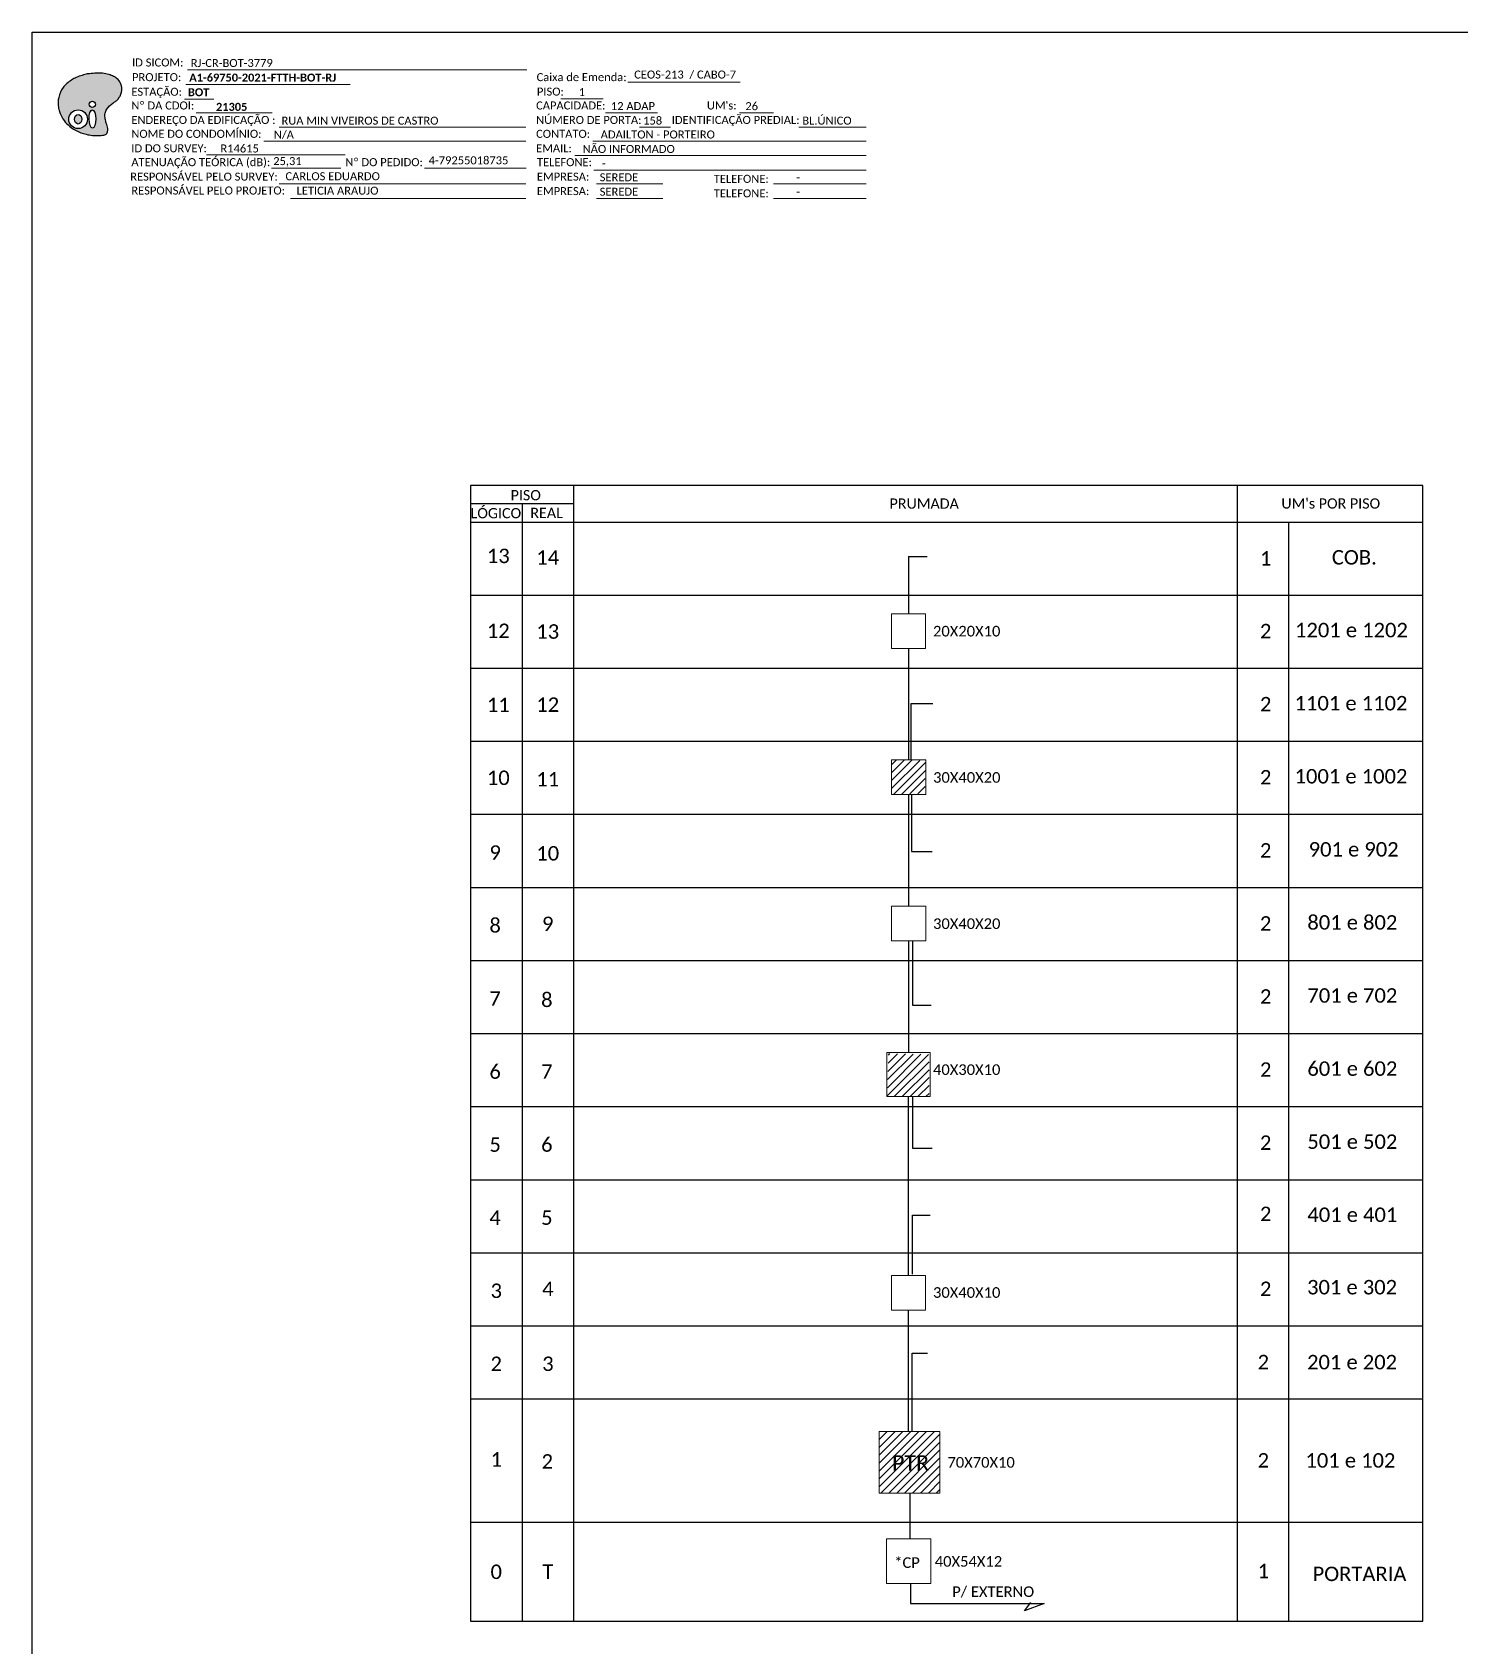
# Model space of a CAD drawing. Extents: x -4 to 837, y 1 to 595.
# Drawn here: x -3.8 to 316.3, y 233.4 to 595.3 of the extents above; entities that cross this region are included whole.
import ezdxf
from ezdxf.enums import TextEntityAlignment as Align

# ---------------------------------------------------------------- set-up
doc = ezdxf.new("R2010")
doc.units = 0
doc.styles.add('WMF-Calibri0', font='calibri.ttf')
doc.styles.add('WMF-Calibri1', font='calibrib.ttf')

# ---------------------------------------------------------------- blocks, each defined once
blk = doc.blocks.new('OI')
h = blk.add_hatch(color=40)
edge = h.paths.add_edge_path()
edge.add_spline(control_points=[(4.35, -0.67), (3.92, -0.99), (3.26, -1.5), (2.81, -2.59), (2.9, -3.5), (3.06, -4.27), (3.31, -4.85), (3.37, -5.39), (3.4, -5.88), (3.2, -6.4), (2.54, -6.61), (1.65, -6.63), (0.55, -6.67), (-0.56, -6.42), (-1.61, -6.14), (-2.77, -5.61), (-3.92, -4.77), (-4.89, -3.7), (-5.34, -2.65), (-5.6, -1.94), (-5.85, -0.96), (-5.71, 0.47), (-5.1, 2.02), (-4.14, 3.02), (-3.3, 3.61), (-2.37, 4.16), (-1.36, 4.44), (-0.56, 4.7), (0.79, 4.85), (2.24, 4.97), (3.79, 4.57), (4.67, 4.21), (5.44, 3.65), (5.76, 2.99), (6.03, 2.21), (6.01, 1.46), (5.72, 0.64), (5.31, 0.08), (4.88, -0.38), (4.51, -0.55), (4.35, -0.67)], knot_values=[0, 0, 0, 0, 1.60434, 2.417191, 3.427595, 4.282808, 4.776746, 5.304182, 5.888771, 6.258406, 6.858137, 7.79129, 8.986195, 10.124242, 11.187857, 12.242908, 13.953784, 15.414161, 16.515391, 17.349188, 17.675853, 19.552021, 21.515531, 22.568638, 23.63245, 24.621084, 25.782718, 26.745347, 27.142653, 29.870543, 31.004649, 31.921532, 32.709589, 33.801391, 34.042471, 35.192333, 35.971461, 36.628871, 37.254359, 37.836911, 37.836911, 37.836911, 37.836911], degree=3, periodic=0)
h.paths.add_polyline_path([(1.13, -0.87, -1), (-0.04, -0.87, -1)], flags=16)
edge = h.paths.add_edge_path(flags=16)
edge.add_ellipse((0.56, -3.59), major_axis=(-0.02, 1.71), ratio=0.361305, start_angle=0, end_angle=360)
h.paths.add_polyline_path([(-0.36, -3.62, -1), (-3.8, -3.62, -1)], flags=16)
edge = h.paths.add_edge_path(flags=0)
edge.add_ellipse((-2.08, -3.62), major_axis=(0, 0.885), ratio=0.758294, start_angle=0, end_angle=360)
at = {"color": 40}
for centre, radius in [((-2.08, -3.62), 1.72), ((0.54, -0.87), 0.587)]:
    blk.add_circle(centre, radius, dxfattribs=at)
blk.add_ellipse((-2.08, -3.62), major_axis=(0, 0.885), ratio=0.758294, start_param=-3.141592653589792, end_param=3.141592653589792, dxfattribs=at)
blk.add_ellipse((0.56, -3.59), major_axis=(-0.02, 1.71), ratio=0.361305, dxfattribs=at)
at = {"color": 40, "start_tangent": (-0.800898, -0.598801), "end_tangent": (-0.800898, -0.598801)}
blk.add_spline([(4.35, -0.67), (3.2, -1.78), (2.9, -2.54), (2.92, -3.55), (3.12, -4.38), (3.28, -4.85), (3.37, -5.37), (3.35, -5.95), (3.2, -6.29), (2.66, -6.55), (1.73, -6.63), (0.54, -6.62), (-0.58, -6.41), (-1.6, -6.11), (-2.56, -5.67), (-3.95, -4.67), (-4.89, -3.56), (-5.37, -2.56), (-5.64, -1.78), (-5.72, -1.46), (-5.63, 0.42), (-4.84, 2.22), (-4.13, 2.99), (-3.27, 3.62), (-2.4, 4.09), (-1.3, 4.47), (-0.37, 4.72), (0.02, 4.77), (2.75, 4.8), (3.85, 4.53), (4.69, 4.16), (5.31, 3.68), (5.85, 2.73), (5.93, 2.5), (5.94, 1.35), (5.67, 0.62), (5.29, 0.08), (4.84, -0.36), (4.35, -0.67)], degree=3, dxfattribs=at)

msp = doc.modelspace()

# ---------------------------------------------------------------- hatches: boundary and pattern name
h = msp.add_hatch()
h.set_pattern_fill('ANSI31', color=1, scale=10, style=0)
h.set_pattern_definition([(45, (-427.6683, 35.8471), (-0.8838835, 0.8838835), [])])
h.paths.add_polyline_path([(196.21, 432.15), (188.66, 432.19), (188.56, 424.57), (196.08, 424.67)])
h.paths.add_polyline_path([(195.83, 424.16), (195.83, 424.16), (195.83, 429.31), (195.83, 429.31)], flags=24)
h = msp.add_hatch()
h.set_pattern_fill('ANSI31', color=1, scale=10, style=0)
h.set_pattern_definition([(45, (-457.8024, -17.5247), (-0.8838835, 0.8838835), [])])
h.paths.add_polyline_path([(156.27, 370.79), (165.7, 370.79), (165.7, 375.94), (156.27, 375.94)], flags=9)
h = msp.add_hatch()
h.set_pattern_fill('ANSI31', color=1, scale=10, style=0)
h.set_pattern_definition([(45, (-428.2134, -30.7592), (-0.8838835, 0.8838835), [])])
h.paths.add_polyline_path([(196.98, 366.28), (187.89, 366.48), (187.58, 356.83), (196.98, 356.83)])
h.paths.add_polyline_path([(195.29, 357.56), (195.29, 357.56), (195.29, 362.71), (195.29, 362.71)], flags=24)
h = msp.add_hatch()
h.set_pattern_fill('ANSI31', color=1, scale=10, style=0)
h.set_pattern_definition([(45, (-425.7919, -115.9475), (-0.8838835, 0.8838835), [])])
h.paths.add_polyline_path([(199.4, 281.77), (185.83, 281.77), (185.83, 268.02), (199.4, 268.02)])
h.paths.add_polyline_path([(188.28, 272.37), (197.71, 272.37), (197.71, 277.52), (188.28, 277.52)], flags=24)

# ---------------------------------------------------------------- linework, layer by layer
msp.add_lwpolyline([(-3.83, 595.26), (837.17, 595.26), (837.17, 1.26), (-3.83, 1.26)], close=True)
at = {"color": 7, "lineweight": 0}
for points in [[(30.9, 586.85), (106.88, 586.85)], [(30.52, 583.57), (67.31, 583.57)], [(129.55, 584.06), (154.69, 584.06)], [(30.23, 580.29), (36.78, 580.29)], [(114.51, 580.33), (123.99, 580.33)], [(32.89, 577.22), (49.86, 577.22)], [(124.56, 577.22), (136.18, 577.22)], [(154.5, 577.22), (162.17, 577.22)], [(51.46, 573.98), (106.71, 573.98)], [(132.14, 573.98), (139.09, 573.98)], [(167.84, 573.98), (182.87, 573.98)], [(48.05, 570.87), (106.71, 570.87)], [(121.68, 570.87), (182.9, 570.87)], [(35.21, 567.81), (66.25, 567.81)], [(49.74, 564.84), (65.25, 564.84)], [(83.97, 564.84), (106.74, 564.84)], [(117.64, 567.63), (182.9, 567.63)], [(51.46, 561.28), (106.71, 561.28)], [(121.92, 564.4), (182.9, 564.4)], [(122.53, 561.28), (137.33, 561.28)], [(162.13, 561.28), (182.9, 561.28)], [(53.95, 558.05), (106.71, 558.05)], [(122.53, 558.05), (137.33, 558.05)], [(162.13, 558.05), (182.9, 558.05)]]:
    msp.add_lwpolyline(points, dxfattribs=at)
at = {"color": 0}
for points in [[(307.58, 493.72), (94.27, 493.72)], [(117.42, 489.6), (94.27, 489.6)]]:
    msp.add_lwpolyline(points, dxfattribs=at)
for points in [[(94.27, 493.72), (94.27, 239.31), (307.58, 239.31), (307.58, 493.72)], [(117.42, 239.31), (117.42, 493.72)], [(265.99, 493.72), (265.99, 239.31)], [(105.84, 489.6), (105.84, 239.31)], [(94.27, 485.55), (307.58, 485.55)], [(277.57, 239.31), (277.57, 485.49)], [(94.27, 469.18), (307.58, 469.18)], [(94.27, 452.81), (307.58, 452.81)], [(94.27, 436.44), (307.58, 436.44)], [(94.27, 420.07), (307.58, 420.07)], [(94.27, 403.7), (307.58, 403.7)], [(94.27, 387.32), (307.58, 387.32)], [(94.27, 370.95), (307.58, 370.95)], [(94.27, 354.58), (307.58, 354.58)], [(94.27, 338.21), (307.58, 338.21)], [(94.27, 321.84), (307.58, 321.84)], [(94.27, 305.46), (307.58, 305.46)], [(94.27, 289.09), (307.58, 289.09)], [(94.27, 261.51), (307.58, 261.51)]]:
    msp.add_lwpolyline(points)
at = {"color": 3}
for points in [[(192.39, 477.81), (192.39, 465.01)], [(192.39, 477.81), (196.59, 477.81)], [(192.4, 457.24), (192.4, 432.24)], [(192.98, 432.24), (192.98, 444.92), (197.8, 444.92)], [(192.39, 424.47), (192.39, 415.89)], [(193.05, 424.47), (193.05, 411.73), (197.67, 411.73)], [(192.39, 420.07), (192.39, 399.48)], [(192.39, 391.71), (192.39, 366.78)], [(192.4, 391.71), (192.4, 384.15)], [(193.25, 391.71), (193.25, 377.31), (197.44, 377.31)], [(192.4, 316.78), (192.4, 356.87)], [(193.25, 356.87), (193.25, 345.29), (197.71, 345.29)], [(193.28, 317.07), (193.28, 330.27), (197.26, 330.27)], [(192.4, 281.77), (192.4, 309.01)], [(193.2, 281.77), (193.2, 299.38), (196.61, 299.38)], [(192.7, 268.02), (192.7, 257.79)]]:
    msp.add_lwpolyline(points, dxfattribs=at)
at = {"lineweight": 0}
for points in [[(196.22, 465.01), (188.56, 465.01), (188.56, 457.24), (196.22, 457.24)], [(196.23, 399.48), (188.56, 399.48), (188.56, 391.71), (196.23, 391.71)], [(196.22, 309.01), (188.56, 309.01), (188.56, 316.78), (196.22, 316.78)], [(197.38, 257.79), (187.48, 257.79), (187.48, 247.75), (197.38, 247.75)]]:
    msp.add_lwpolyline(points, close=True, dxfattribs=at)
at = {"color": 1, "lineweight": 0}
for points in [[(196.23, 432.24), (188.57, 432.24), (188.57, 424.47), (196.23, 424.47)], [(197.2, 366.68), (187.52, 366.68), (187.52, 356.87), (197.2, 356.87)], [(185.83, 281.77), (199.4, 281.77), (199.4, 268.02), (185.83, 268.02)]]:
    msp.add_lwpolyline(points, close=True, dxfattribs=at)
at = {"color": 1}
for points in [[(192.84, 247.75), (192.84, 243.24), (222.75, 243.24)], [(218.34, 241.65), (219.74, 243.48)], [(222.75, 243.24), (218.34, 241.65)]]:
    msp.add_lwpolyline(points, dxfattribs=at)

# ---------------------------------------------------------------- block references
at = {"color": 7, "xscale": 1.213923925138497, "yscale": 1.213923925184644, "zscale": 1.213923925163967, "rotation": 0.1532896023337312}
msp.add_blockref('OI', (8.94, 580.19), dxfattribs=at)

# ---------------------------------------------------------------- texts
at = {"color": 7, "lineweight": 0, "style": 'WMF-Calibri0'}
for s, height, p in [('ID SICOM:', 1.793, (18.5, 587.6)), ('ESTAÇÃO:', 1.793, (18.34, 581.04)), ('PROJETO: ', 1.793, (18.5, 584.32)), ('Caixa de Emenda:', 1.7927, (109.1, 584.32)), ('PISO:', 1.793, (109.17, 581.08)), ('Nº DA CDOI:', 1.7927, (18.34, 577.97)), ('CAPACIDADE:', 1.7927, (108.99, 577.97)), ("UM's:", 1.793, (147.23, 577.97)), ('ENDEREÇO DA EDIFICAÇÃO :', 1.7927, (18.34, 574.73)), ('NÚMERO DE PORTA:', 1.7927, (108.99, 574.73)), ('IDENTIFICAÇÃO PREDIAL:', 1.7927, (139.36, 574.73)), ('NOME DO CONDOMÍNIO:', 1.7927, (18.34, 571.62)), ('CONTATO:', 1.793, (108.99, 571.62)), ('ID DO SURVEY:', 1.7927, (18.34, 568.38)), ('EMAIL:', 1.793, (108.99, 568.38)), ('ATENUAÇÃO TEÓRICA (dB):', 1.7927, (18.34, 565.27)), ('Nº DO PEDIDO:', 1.7927, (66.26, 565.27)), ('TELEFONE:', 1.793, (109.17, 565.27)), ('RESPONSÁVEL PELO SURVEY:', 1.7927, (18.1, 562.03)), ('RESPONSÁVEL PELO PROJETO:', 1.7927, (18.34, 558.92)), ('EMPRESA:', 1.793, (109.17, 562.03)), ('TELEFONE:', 1.793, (148.77, 561.53)), ('EMPRESA:', 1.793, (109.17, 558.79)), ('TELEFONE:', 1.793, (148.77, 558.29))]:
    msp.add_text(s, height=height, dxfattribs=at).set_placement(p)
at = {"color": 7}
for s, height, style, p in [('CEOS-213  / CABO-7', 1.7927, 'WMF-Calibri0', (130.95, 584.9)), ('BOT', 1.793, 'WMF-Calibri1', (31.02, 580.94)), ('A1-69750-2021-FTTH-BOT-RJ', 1.7927, 'WMF-Calibri1', (31.31, 584.22)), ('1', 1.79, 'WMF-Calibri0', (118.53, 580.98)), ('12 ADAP', 1.793, 'WMF-Calibri0', (125.74, 577.84)), ('26', 1.793, 'WMF-Calibri0', (155.85, 577.82)), ('RUA MIN VIVEIROS DE CASTRO', 1.7927, 'WMF-Calibri0', (51.97, 574.57)), ('158', 1.793, 'WMF-Calibri0', (132.96, 574.58)), ('BL.ÚNICO', 1.793, 'WMF-Calibri0', (168.6, 574.58)), ('N/A', 1.793, 'WMF-Calibri0', (50.25, 571.44)), ('ADAILTON - PORTEIRO', 1.7927, 'WMF-Calibri0', (123.45, 571.47)), ('R14615', 1.793, 'WMF-Calibri0', (38.3, 568.34)), ('NÃO INFORMADO', 1.7927, 'WMF-Calibri0', (119.41, 568.23)), ('25,31', 1.793, 'WMF-Calibri0', (50.12, 565.51)), ('4-79255018735', 1.7927, 'WMF-Calibri0', (84.92, 565.68)), ('-', 1.79, 'WMF-Calibri0', (123.7, 565)), ('CARLOS EDUARDO', 1.7927, 'WMF-Calibri0', (52.86, 562.12)), ('SEREDE', 1.793, 'WMF-Calibri0', (123.23, 561.88)), ('       -', 1.793, 'WMF-Calibri0', (162.84, 561.88)), ('LETICIA ARAUJO', 1.7927, 'WMF-Calibri0', (55.35, 558.89)), ('SEREDE', 1.793, 'WMF-Calibri0', (123.23, 558.65)), ('       -    ', 1.7927, 'WMF-Calibri0', (162.84, 558.65)), ('COB.', 3.24, 'WMF-Calibri0', (287.19, 476.02)), ('20X20X10', 2.373, 'WMF-Calibri0', (197.87, 459.91)), ('1201 e 1202', 3.24, 'WMF-Calibri0', (278.94, 459.72)), ('1101 e 1102', 3.24, 'WMF-Calibri0', (278.84, 443.34)), ('30X40X20', 2.373, 'WMF-Calibri0', (197.89, 427.14)), ('1001 e 1002', 3.24, 'WMF-Calibri0', (278.84, 426.97)), ('901 e 902', 3.24, 'WMF-Calibri0', (281.99, 410.6)), ('30X40X20', 2.373, 'WMF-Calibri0', (197.88, 394.38)), ('801 e 802', 3.24, 'WMF-Calibri0', (281.7, 394.23)), ('701 e 702', 3.24, 'WMF-Calibri0', (281.7, 377.86)), ('40X30X10', 2.373, 'WMF-Calibri0', (197.87, 361.68)), ('601 e 602', 3.24, 'WMF-Calibri0', (281.7, 361.48)), ('501 e 502', 3.24, 'WMF-Calibri0', (281.7, 345.11)), ('401 e 401', 3.24, 'WMF-Calibri0', (281.7, 328.74)), ('301 e 302', 3.24, 'WMF-Calibri0', (281.64, 312.51)), ('30X40X10', 2.373, 'WMF-Calibri0', (197.87, 311.75)), ('201 e 202', 3.24, 'WMF-Calibri0', (281.64, 295.72)), ('PTR', 3.433, 'WMF-Calibri0', (188.69, 273.06)), ('70X70X10', 2.373, 'WMF-Calibri0', (201.1, 273.7)), ('101 e 102', 3.24, 'WMF-Calibri0', (281.27, 273.7)), ('*CP', 2.373, 'WMF-Calibri0', (189.19, 251.24)), ('40X54X12', 2.373, 'WMF-Calibri0', (198.27, 251.51)), ('PORTARIA', 3.24, 'WMF-Calibri0', (282.87, 248.28)), ('P/ EXTERNO', 2.373, 'WMF-Calibri0', (202.17, 244.73))]:
    msp.add_text(s, height=height, dxfattribs=dict(at, style=style)).set_placement(p)
at = {"color": 7, "style": 'WMF-Calibri1'}
msp.add_text('21305', height=1.793, dxfattribs=at).set_placement((40.81, 577.66), align=Align.CENTER)
at = {"color": 0, "style": 'WMF-Calibri0'}
for s, p in [('     PISO', (99.23, 490.41)), ('  LÓGICO', (92.69, 486.38)), ('    REAL', (104.45, 486.44)), ('PRUMADA', (188.14, 488.53)), ("UM's POR PISO", (275.88, 488.55))]:
    msp.add_text(s, height=2.3, dxfattribs=at).set_placement(p)
at = {"color": 7, "style": 'WMF-Calibri0'}
for s, p in [('13', (100.52, 477.96)), ('14', (111.59, 477.61)), ('12', (100.52, 461.17)), ('13', (111.59, 461.02)), ('11', (100.52, 444.58)), ('12', (111.59, 444.64)), ('10', (100.52, 428.25)), ('11', (111.59, 427.92)), ('10', (111.59, 411.33)), ('9', (111.59, 395.52))]:
    msp.add_text(s, height=3.24, dxfattribs=at).set_placement(p, align=Align.MIDDLE_CENTER)
at = {"color": 7, "insert": (31.64, 589.28), "char_height": 1.7927, "width": 42.385, "attachment_point": 1, "style": 'WMF-Calibri1'}
msp.add_mtext('{\\fCalibri|b0|i0|c0|p34;\\C256;RJ-CR-BOT-3779}', dxfattribs=at)
at = {"color": 7, "style": 'WMF-Calibri0'}
for tag, flags, p in [('1', 4, (272.37, 477.42)), ('2', 4, (272.37, 461.11)), ('2', 4, (272.37, 444.74)), ('2', 4, (272.37, 428.37)), ('9', 4, (99.81, 411.49)), ('2', 4, (272.37, 411.99)), ('8', 4, (99.81, 395.19)), ('2', 4, (272.37, 395.62)), ('7', 4, (99.81, 378.82)), ('8', 4, (111.39, 378.51)), ('2', 4, (272.37, 379.25)), ('6', 4, (99.81, 362.44)), ('7', 4, (111.39, 362.46)), ('2', 4, (272.37, 362.88)), ('5', 4, (99.81, 346.07)), ('6', 4, (111.39, 346.09)), ('2', 4, (272.37, 346.51)), ('4', 4, (99.81, 329.7)), ('5', 4, (111.39, 329.71)), ('2', 4, (272.37, 330.55)), ('3', 4, (100.06, 313.33)), ('4', 4, (111.63, 313.76)), ('2', 4, (272.37, 313.76)), ('2', 4, (100.06, 296.96)), ('3', 4, (111.63, 296.97)), ('2', 4, (271.85, 297.36)), ('1', 4, (100.06, 275.54)), ('2', 4, (111.5, 275.09)), ('2', 4, (271.85, 275.34)), ('0', 4, (100.06, 250.37)), ('T', 12, (111.63, 250.4)), ('1', 4, (271.85, 250.56))]:
    msp.add_attdef(tag, text='XX', height=3.24, dxfattribs=dict(at, flags=flags)).set_placement(p, align=Align.MIDDLE_CENTER)

doc.saveas('drawing.dxf')
